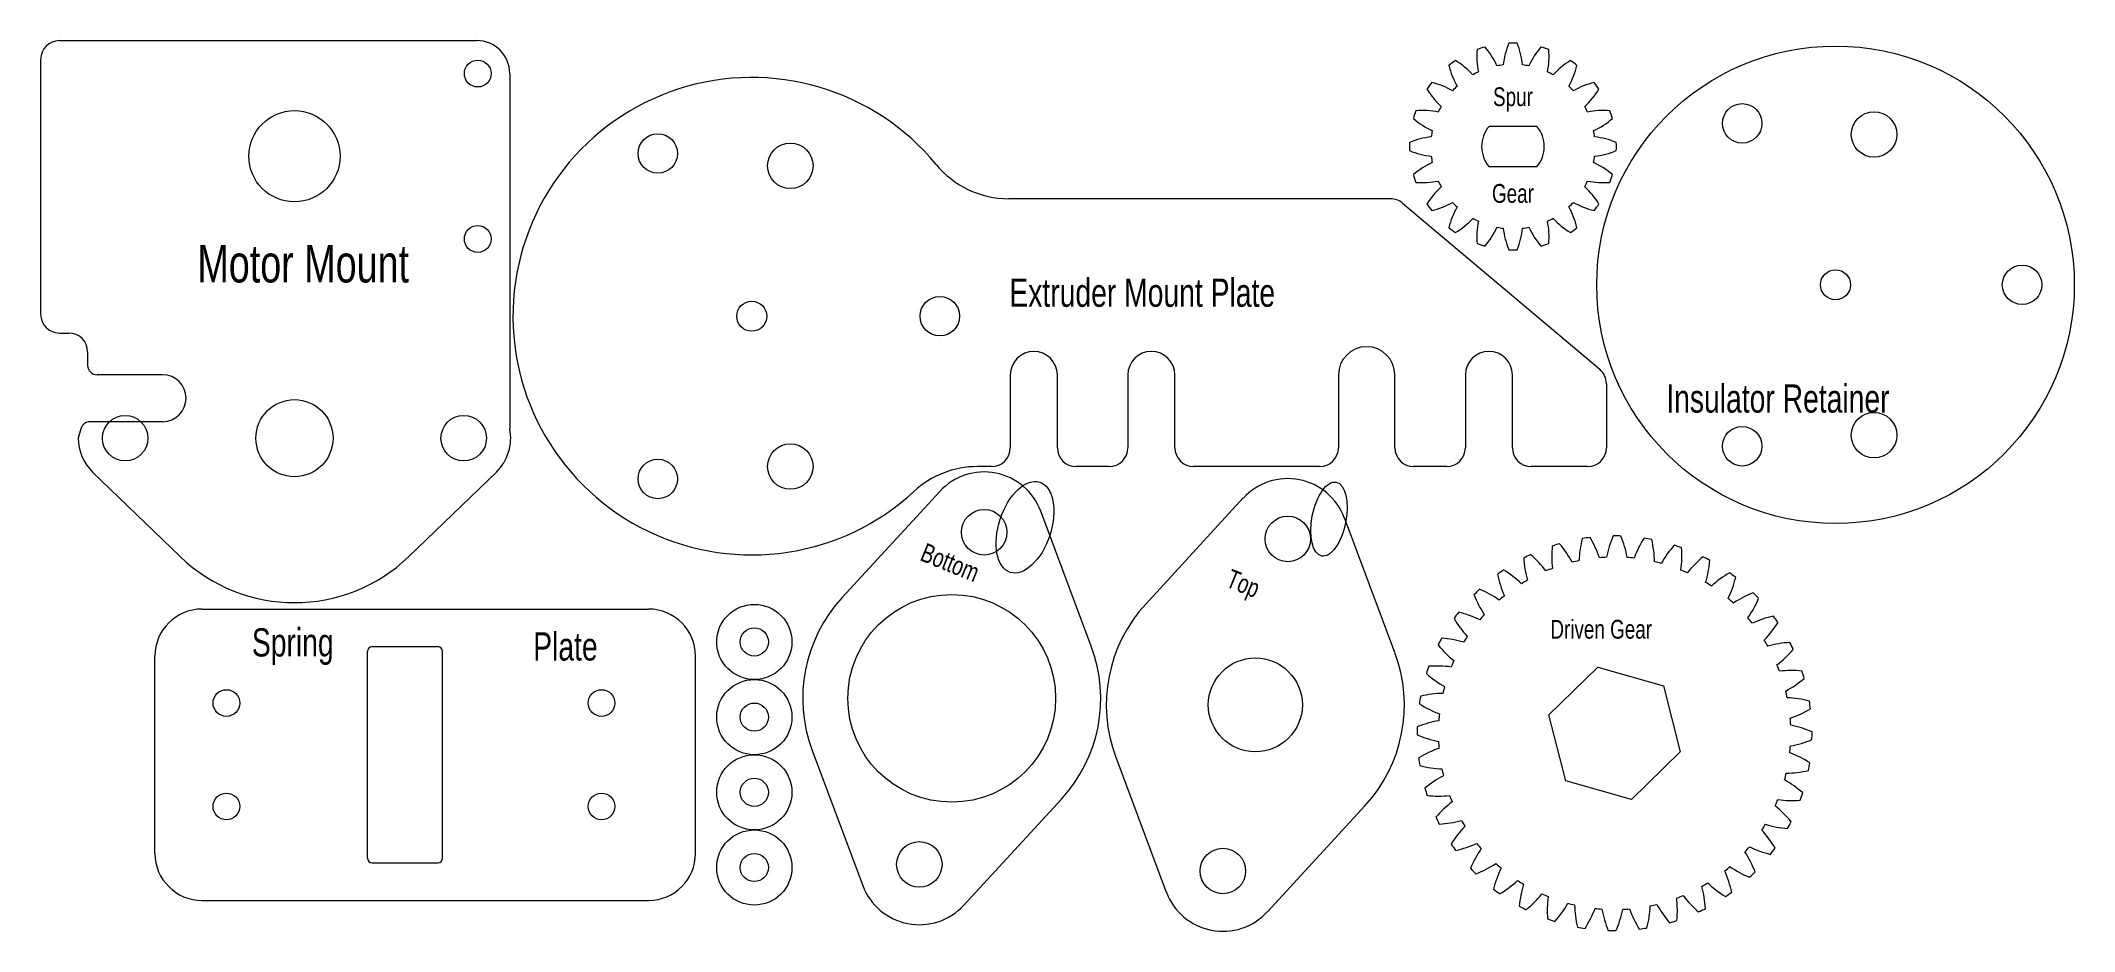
# Model space of a CAD drawing. Header units: millimetres. Extents: x -1 to 215, y 1 to 96.
import ezdxf

# ---------------------------------------------------------------- set-up
doc = ezdxf.new("R2010")
doc.units = ezdxf.units.MM
doc.layers.get('0').update_dxf_attribs({"linetype": 'CONTINUOUS', "lineweight": 0, "true_color": 0xffffff})
for name, color, linetype, lineweight, true_color in [('Bottom Plate', 7, 'CONTINUOUS', 0, 0xffffff), ('Bottom Text', 4, 'CONTINUOUS', 0, 0x00ffff), ('Extruder Mount Plate', 7, 'CONTINUOUS', 0, 0x000000), ('Extruder Mount Plate Text', 4, 'CONTINUOUS', 0, 0x00ffff), ('Insulator Retainer', 7, 'CONTINUOUS', 0, 0x000000), ('Insulator Retainer Text', 4, 'CONTINUOUS', 0, 0x00ffff), ('Notes', 7, 'CONTINUOUS', 0, 0xffffff), ('Spring Plate', 7, 'CONTINUOUS', 0, 0xffffff), ('Spring Plate Text', 4, 'CONTINUOUS', 0, 0x00ffff), ('Text', 4, 'CONTINUOUS', 0, 0x00ffff), ('Top Plate', 7, 'CONTINUOUS', 0, 0xffffff), ('Top Text', 4, 'CONTINUOUS', 0, 0x00ffff)]:
    doc.layers.add(name, color=color, linetype=linetype, lineweight=lineweight, true_color=true_color)
doc.styles.get("Standard").update_dxf_attribs({"font": 'txt', "width": 0.75})

msp = doc.modelspace()

# ---------------------------------------------------------------- linework, layer by layer
for p, q in [((1.09, 95.98), (45.49, 95.98)), ((48.99, 92.48), (48.99, 54.67)), ((158.23, 86.86), (153.15, 86.86)), ((158.23, 82.57), (153.15, 82.57)), ((1.09, 64.87), (2.09, 64.87)), ((4.09, 62.87), (4.09, 61.43)), ((12.06, 60.43), (5.09, 60.43)), ((3.37, 54.69), (3.09, 53.68)), ((12.09, 55.43), (4.33, 55.43)), ((4.62, 50.08), (13.94, 41.09)), ((47.57, 50.08), (38.25, 41.09)), ((159.52, 24.24), (164.71, 29.31)), ((164.71, 29.31), (171.69, 27.34)), ((171.69, 27.34), (173.48, 20.31)), ((161.31, 17.22), (159.52, 24.24)), ((173.48, 20.31), (168.29, 15.25)), ((168.29, 15.25), (161.31, 17.22))]:
    msp.add_line(p, q)
for centre, radius in [((45.59, 92.48), 1.43), ((26.09, 83.68), 4.85), ((45.59, 74.88), 1.43), ((26.09, 53.68), 4.1), ((8.09, 53.68), 2.42), ((44.09, 53.68), 2.42), ((75, 32), 4), ((75, 32), 1.5), ((75, 24), 4), ((75, 24), 1.5), ((75, 16), 4), ((75, 16), 1.5), ((75, 8), 4), ((75, 8), 1.5)]:
    msp.add_circle(centre, radius)
for centre, radius, start, end in [((1.09, 93.98), 2, 90, 180), ((45.49, 92.48), 3.5, 360, 90), ((155.69, 84.71), 11, 105.75, 110.25), ((146.43, 89.89), 8.29, 24.2806, 40.7759), ((162.9, 92.49), 8.29, 157.2241, 173.7194), ((155.69, 84.71), 11, 87.75, 92.25), ((148.48, 92.49), 8.29, 6.2806, 22.7759), ((164.95, 89.89), 8.29, 139.2241, 155.7194), ((155.69, 84.71), 11, 69.75, 74.25), ((155.69, 84.71), 11, 123.75, 128.25), ((156.95, 95.25), 8.29, 193.2241, 209.7194), ((145.28, 86.77), 8.29, 42.2806, 58.7759), ((160.14, 94.34), 8.29, 175.2241, 191.7194), ((155.69, 84.71), 8.75, 96.75, 101.25), ((155.69, 84.71), 8.75, 78.75, 83.25), ((151.24, 94.34), 8.29, 348.2806, 4.7759), ((166.1, 86.77), 8.29, 121.2241, 137.7194), ((154.43, 95.25), 8.29, 330.2806, 346.7759), ((155.69, 84.71), 11, 51.75, 56.25), ((155.69, 84.71), 11, 141.75, 146.25), ((145.16, 83.45), 8.29, 60.2806, 76.7759), ((155.69, 84.71), 8.75, 132.75, 137.25), ((155.69, 84.71), 8.75, 114.75, 119.25), ((155.69, 84.71), 8.75, 60.75, 65.25), ((155.69, 84.71), 8.75, 42.75, 47.25), ((166.23, 83.45), 8.29, 103.2241, 119.7194), ((155.69, 84.71), 11, 33.75, 38.25), ((153.63, 95.12), 8.29, 211.2241, 227.7194), ((155.69, 84.71), 8.75, 150.75, 155.25), ((157.75, 95.12), 8.29, 312.2806, 328.7759), ((155.69, 84.71), 8.75, 24.75, 29.25), ((155.69, 84.71), 11, 159.75, 164.25), ((150.52, 93.97), 8.29, 229.2241, 245.7194), ((146.06, 80.26), 8.29, 78.2806, 94.7759), ((155.69, 84.71), 3.33, 139.8259, 220.1741), ((155.69, 84.71), 3.33, 319.8259, 40.1741), ((165.32, 80.26), 8.29, 85.2241, 101.7194), ((160.86, 93.97), 8.29, 294.2806, 310.7759), ((155.69, 84.71), 11, 15.75, 20.25), ((155.69, 84.71), 11, 177.75, 182.25), ((147.91, 77.5), 8.29, 96.2806, 112.7759), ((155.69, 84.71), 8.75, 168.75, 173.25), ((155.69, 84.71), 8.75, 6.75, 11.25), ((163.47, 77.5), 8.29, 67.2241, 83.7194), ((155.69, 84.71), 11, 357.75, 2.25), ((147.91, 91.92), 8.29, 247.2241, 263.7194), ((150.52, 75.45), 8.29, 114.2806, 130.7759), ((155.69, 84.71), 8.75, 186.75, 191.25), ((155.69, 84.71), 8.75, 348.75, 353.25), ((160.86, 75.45), 8.29, 49.2241, 65.7194), ((163.47, 91.92), 8.29, 276.2806, 292.7759), ((155.69, 84.71), 11, 195.75, 200.25), ((146.06, 89.16), 8.29, 265.2241, 281.7194), ((153.63, 74.3), 8.29, 132.2806, 148.7759), ((155.69, 84.71), 8.75, 204.75, 209.25), ((155.69, 84.71), 8.75, 330.75, 335.25), ((157.75, 74.3), 8.29, 31.2241, 47.7194), ((165.32, 89.16), 8.29, 258.2806, 274.7759), ((155.69, 84.71), 11, 339.75, 344.25), ((155.69, 84.71), 11, 213.75, 218.25), ((145.16, 85.97), 8.29, 283.2241, 299.7194), ((156.95, 74.18), 8.29, 150.2806, 166.7759), ((155.69, 84.71), 8.75, 222.75, 227.25), ((155.69, 84.71), 8.75, 312.75, 317.25), ((154.43, 74.18), 8.29, 13.2241, 29.7194), ((166.23, 85.97), 8.29, 240.2806, 256.7759), ((155.69, 84.71), 11, 321.75, 326.25), ((155.69, 84.71), 11, 231.75, 236.25), ((145.28, 82.65), 8.29, 301.2241, 317.7194), ((155.69, 84.71), 8.75, 240.75, 245.25), ((160.14, 75.08), 8.29, 168.2806, 184.7759), ((146.43, 79.54), 8.29, 319.2241, 335.7194), ((155.69, 84.71), 8.75, 258.75, 263.25), ((162.9, 76.93), 8.29, 186.2806, 202.7759), ((148.48, 76.93), 8.29, 337.2241, 353.7194), ((155.69, 84.71), 8.75, 276.75, 281.25), ((164.95, 79.54), 8.29, 204.2806, 220.7759), ((155.69, 84.71), 8.75, 294.75, 299.25), ((151.24, 75.08), 8.29, 355.2241, 11.7194), ((166.1, 82.65), 8.29, 222.2806, 238.7759), ((155.69, 84.71), 11, 303.75, 308.25), ((155.69, 84.71), 11, 249.75, 254.25), ((155.69, 84.71), 11, 267.75, 272.25), ((155.69, 84.71), 11, 285.75, 290.25), ((1.09, 66.87), 2, 180, 270), ((2.09, 62.87), 2, 360, 90), ((5.09, 61.43), 1, 180, 269.9988), ((12.06, 57.93), 2.5, 270.5499, 90), ((4.33, 54.43), 1, 89.9994, 165), ((44.09, 53.68), 5, 313.983, 11.4783), ((8.09, 53.68), 5, 180, 226.017), ((176.57, 38.79), 11.16, 156.2687, 168.5157), ((166.5, 22.28), 21, 88.1503, 90.4003), ((156.85, 39.04), 11.16, 10.0349, 22.282), ((166.5, 22.28), 21, 115.1503, 117.4003), ((150.29, 32.83), 11.16, 37.0349, 49.282), ((170.98, 41.09), 11.16, 174.2687, 186.5157), ((166.5, 22.28), 21, 106.1503, 108.4003), ((152.14, 35.23), 11.16, 28.0349, 40.282), ((173.86, 40.16), 11.16, 165.2687, 177.5157), ((166.5, 22.28), 21, 97.1503, 99.4003), ((154.35, 37.32), 11.16, 19.0349, 31.282), ((179.03, 37.01), 11.16, 147.2687, 159.5157), ((166.5, 22.28), 21, 79.1503, 81.4003), ((159.59, 40.34), 11.16, 1.0349, 13.282), ((181.18, 34.87), 11.16, 138.2687, 150.5157), ((166.5, 22.28), 21, 70.1503, 72.4003), ((162.5, 41.2), 11.16, 352.0349, 4.282), ((26.09, 53.68), 17.5, 226.017, 313.983), ((166.5, 22.28), 21, 124.1503, 126.4003), ((164.94, 41.55), 11.16, 192.2687, 204.5157), ((148.84, 30.16), 11.16, 46.0349, 58.282), ((167.98, 41.56), 11.16, 183.2687, 195.5157), ((166.5, 22.28), 18.75, 110.6503, 112.9003), ((166.5, 22.28), 18.75, 101.6503, 103.9003), ((166.5, 22.28), 18.75, 92.6503, 94.9003), ((166.5, 22.28), 18.75, 83.6503, 85.9003), ((166.5, 22.28), 18.75, 74.6503, 76.9003), ((166.5, 22.28), 18.75, 65.6503, 67.9003), ((182.97, 32.42), 11.16, 129.2687, 141.5157), ((166.5, 22.28), 21, 61.1503, 63.4003), ((165.51, 41.59), 11.16, 343.0349, 355.282), ((184.35, 29.72), 11.16, 120.2687, 132.5157), ((166.5, 22.28), 21, 52.1503, 54.4003), ((166.5, 22.28), 21, 133.1503, 135.4003), ((161.95, 41.07), 11.16, 201.2687, 213.5157), ((147.83, 27.31), 11.16, 55.0349, 67.282), ((166.5, 22.28), 18.75, 128.6503, 130.9003), ((166.5, 22.28), 18.75, 119.6503, 121.9003), ((166.5, 22.28), 18.75, 56.6503, 58.9003), ((168.54, 41.51), 11.16, 334.0349, 346.282), ((185.29, 26.83), 11.16, 111.2687, 123.5157), ((166.5, 22.28), 21, 43.1503, 45.4003), ((166.5, 22.28), 21, 142.1503, 144.4003), ((147.27, 24.32), 11.16, 64.0349, 76.282), ((166.5, 22.28), 18.75, 137.6503, 139.9003), ((166.5, 22.28), 18.75, 47.6503, 49.9003), ((171.53, 40.95), 11.16, 325.0349, 337.282), ((185.77, 23.84), 11.16, 102.2687, 114.5157), ((166.5, 22.28), 21, 34.1503, 36.4003), ((159.06, 40.13), 11.16, 210.2687, 222.5157), ((166.5, 22.28), 18.75, 146.6503, 148.9003), ((166.5, 22.28), 18.75, 38.6503, 40.9003), ((174.39, 39.94), 11.16, 316.0349, 328.282), ((166.5, 22.28), 21, 151.1503, 153.4003), ((156.36, 38.75), 11.16, 219.2687, 231.5157), ((147.19, 21.29), 11.16, 73.0349, 85.282), ((166.5, 22.28), 18.75, 29.6503, 31.9003), ((185.78, 20.8), 11.16, 93.2687, 105.5157), ((177.05, 38.48), 11.16, 307.0349, 319.282), ((166.5, 22.28), 21, 25.1503, 27.4003), ((166.5, 22.28), 21, 160.1503, 162.4003), ((153.91, 36.96), 11.16, 228.2687, 240.5157), ((147.58, 18.28), 11.16, 82.0349, 94.282), ((166.5, 22.28), 18.75, 155.6503, 157.9003), ((166.5, 22.28), 18.75, 20.6503, 22.9003), ((185.31, 17.8), 11.16, 84.2687, 96.5157), ((179.46, 36.63), 11.16, 298.0349, 310.282), ((166.5, 22.28), 21, 16.1503, 18.4003), ((166.5, 22.28), 21, 169.1503, 171.4003), ((148.44, 15.37), 11.16, 91.0349, 103.282), ((166.5, 22.28), 18.75, 164.6503, 166.9003), ((166.5, 22.28), 18.75, 11.6503, 13.9003), ((184.38, 14.92), 11.16, 75.2687, 87.5157), ((151.77, 34.81), 11.16, 237.2687, 249.5157), ((166.5, 22.28), 18.75, 173.6503, 175.9003), ((181.54, 34.43), 11.16, 289.0349, 301.282), ((166.5, 22.28), 18.75, 2.6503, 4.9003), ((166.5, 22.28), 21, 7.1503, 9.4003), ((166.5, 22.28), 21, 178.1503, 180.4003), ((149.99, 32.35), 11.16, 246.2687, 258.5157), ((149.74, 12.63), 11.16, 100.0349, 112.282), ((183.01, 12.21), 11.16, 66.2687, 78.5157), ((166.5, 22.28), 21, 358.1503, 0.4003), ((151.46, 10.13), 11.16, 109.0349, 121.282), ((166.5, 22.28), 21, 187.1503, 189.4003), ((166.5, 22.28), 18.75, 182.6503, 184.9003), ((166.5, 22.28), 18.75, 353.6503, 355.9003), ((181.23, 9.75), 11.16, 57.2687, 69.5157), ((183.26, 31.93), 11.16, 280.0349, 292.282), ((148.62, 29.64), 11.16, 255.2687, 267.5157), ((153.54, 7.92), 11.16, 118.0349, 130.282), ((166.5, 22.28), 18.75, 191.6503, 193.9003), ((166.5, 22.28), 18.75, 344.6503, 346.9003), ((179.09, 7.6), 11.16, 48.2687, 60.5157), ((184.56, 29.19), 11.16, 271.0349, 283.282), ((166.5, 22.28), 21, 349.1503, 351.4003), ((166.5, 22.28), 21, 196.1503, 198.4003), ((147.69, 26.76), 11.16, 264.2687, 276.5157), ((166.5, 22.28), 18.75, 200.6503, 202.9003), ((166.5, 22.28), 18.75, 335.6503, 337.9003), ((185.42, 26.28), 11.16, 262.0349, 274.282), ((166.5, 22.28), 21, 340.1503, 342.4003), ((155.95, 6.07), 11.16, 127.0349, 139.282), ((166.5, 22.28), 21, 205.1503, 207.4003), ((147.22, 23.76), 11.16, 273.2687, 285.5157), ((166.5, 22.28), 18.75, 209.6503, 211.9003), ((176.64, 5.81), 11.16, 39.2687, 51.5157), ((158.61, 4.62), 11.16, 136.0349, 148.282), ((166.5, 22.28), 18.75, 326.6503, 328.9003), ((173.94, 4.43), 11.16, 30.2687, 42.5157), ((185.81, 23.27), 11.16, 253.0349, 265.282), ((166.5, 22.28), 21, 331.1503, 333.4003), ((166.5, 22.28), 21, 214.1503, 216.4003), ((147.23, 20.72), 11.16, 282.2687, 294.5157), ((161.47, 3.61), 11.16, 145.0349, 157.282), ((166.5, 22.28), 18.75, 218.6503, 220.9003), ((166.5, 22.28), 18.75, 317.6503, 319.9003), ((171.05, 3.49), 11.16, 21.2687, 33.5157), ((185.73, 20.24), 11.16, 244.0349, 256.282), ((166.5, 22.28), 21, 322.1503, 324.4003), ((166.5, 22.28), 21, 223.1503, 225.4003), ((147.71, 17.73), 11.16, 291.2687, 303.5157), ((164.46, 3.05), 11.16, 154.0349, 166.282), ((166.5, 22.28), 18.75, 227.6503, 229.9003), ((148.65, 14.84), 11.16, 300.2687, 312.5157), ((166.5, 22.28), 18.75, 236.6503, 238.9003), ((166.5, 22.28), 18.75, 308.6503, 310.9003), ((168.06, 3), 11.16, 12.2687, 24.5157), ((185.17, 17.25), 11.16, 235.0349, 247.282), ((166.5, 22.28), 21, 313.1503, 315.4003), ((166.5, 22.28), 21, 232.1503, 234.4003), ((167.49, 2.97), 11.16, 163.0349, 175.282), ((150.03, 12.14), 11.16, 309.2687, 321.5157), ((166.5, 22.28), 18.75, 245.6503, 247.9003), ((170.5, 3.36), 11.16, 172.0349, 184.282), ((166.5, 22.28), 18.75, 290.6503, 292.9003), ((162.02, 3.47), 11.16, 354.2687, 6.5157), ((182.71, 11.73), 11.16, 217.0349, 229.282), ((166.5, 22.28), 18.75, 299.6503, 301.9003), ((165.02, 3), 11.16, 3.2687, 15.5157), ((184.16, 14.39), 11.16, 226.0349, 238.282), ((166.5, 22.28), 21, 304.1503, 306.4003), ((166.5, 22.28), 21, 241.1503, 243.4003), ((166.5, 22.28), 21, 250.1503, 252.4003), ((151.82, 9.69), 11.16, 318.2687, 330.5157), ((166.5, 22.28), 18.75, 254.6503, 256.9003), ((173.41, 4.22), 11.16, 181.0349, 193.282), ((153.97, 7.55), 11.16, 327.2687, 339.5157), ((166.5, 22.28), 18.75, 263.6503, 265.9003), ((176.15, 5.52), 11.16, 190.0349, 202.282), ((156.43, 5.77), 11.16, 336.2687, 348.5157), ((166.5, 22.28), 18.75, 272.6503, 274.9003), ((178.65, 7.24), 11.16, 199.0349, 211.282), ((159.14, 4.4), 11.16, 345.2687, 357.5157), ((166.5, 22.28), 18.75, 281.6503, 283.9003), ((180.86, 9.32), 11.16, 208.0349, 220.282), ((166.5, 22.28), 21, 286.1503, 288.4003), ((166.5, 22.28), 21, 295.1503, 297.4003), ((166.5, 22.28), 21, 259.1503, 261.4003), ((166.5, 22.28), 21, 268.1503, 270.4003), ((166.5, 22.28), 21, 277.1503, 279.4003)]:
    msp.add_arc(centre, radius, start, end)
at = {"layer": 'Bottom Plate'}
for p, q in [((94.72, 48.02), (84.34, 36.73)), ((110.84, 31.56), (105.47, 45.92)), ((81.16, 20.44), (86.53, 6.08)), ((97.28, 3.98), (107.66, 15.27))]:
    msp.add_line(p, q, dxfattribs=at)
for centre, radius in [((99.45, 43.67), 2.42), ((96, 26), 11.05), ((92.55, 8.33), 2.42)]:
    msp.add_circle(centre, radius, dxfattribs=at)
for centre, radius, start, end in [((99.45, 43.67), 6.42, 20.5255, 137.376), ((96, 26), 15.85, 137.376, 200.5255), ((96, 26), 15.85, 317.376, 20.5255), ((92.55, 8.33), 6.42, 200.5255, 317.376)]:
    msp.add_arc(centre, radius, start, end, dxfattribs=at)
msp.add_ellipse((103.79, 44.2), major_axis=(1.58, 4.8), ratio=0.548207, dxfattribs=at)
at = {"layer": 'Extruder Mount Plate'}
for p, q in [((142.67, 79.16), (102.06, 79.16)), ((143.96, 78.69), (164.92, 61.01)), ((102.23, 60.41), (102.23, 52.66)), ((107.23, 52.66), (107.23, 60.41)), ((114.73, 60.41), (114.73, 52.66)), ((119.73, 52.66), (119.73, 60.41)), ((137.13, 60.41), (137.13, 52.66)), ((143.13, 52.66), (143.13, 60.41)), ((150.63, 60.41), (150.63, 52.66)), ((155.63, 52.66), (155.63, 60.41)), ((165.63, 59.48), (165.63, 52.66)), ((100.23, 50.66), (98.75, 50.66)), ((112.73, 50.66), (109.23, 50.66)), ((135.13, 50.66), (121.73, 50.66)), ((148.63, 50.66), (145.13, 50.66)), ((163.63, 50.66), (157.63, 50.66))]:
    msp.add_line(p, q, dxfattribs=at)
for centre, radius in [((64.73, 83.98), 2.1), ((78.83, 82.66), 2.42), ((74.73, 66.66), 1.6), ((94.73, 66.66), 2.1), ((78.83, 50.66), 2.42), ((64.73, 49.34), 2.1)]:
    msp.add_circle(centre, radius, dxfattribs=at)
for centre, radius, start, end in [((74.73, 66.66), 25.4, 39.464, 312.7381), ((102.06, 89.16), 10, 219.464, 270), ((142.67, 77.16), 2, 49.8535, 90), ((104.73, 60.41), 2.5, 0, 180), ((117.23, 60.41), 2.5, 0, 180), ((140.13, 60.41), 3, 0, 180), ((153.13, 60.41), 2.5, 0, 180), ((163.63, 59.48), 2, 360, 49.8535), ((100.23, 52.66), 2, 270, 0), ((109.23, 52.66), 2, 180, 270), ((112.73, 52.66), 2, 270, 0), ((121.73, 52.66), 2, 180, 270), ((135.13, 52.66), 2, 270, 0), ((145.13, 52.66), 2, 180, 270), ((148.63, 52.66), 2, 270, 0), ((157.63, 52.66), 2, 180, 270), ((163.63, 52.66), 2, 270, 0), ((98.75, 40.66), 10, 90, 132.7381)]:
    msp.add_arc(centre, radius, start, end, dxfattribs=at)
at = {"layer": 'Insulator Retainer'}
for centre, radius in [((190, 70), 25.4), ((180.08, 87.18), 2.1), ((194.1, 86), 2.42), ((190, 70), 1.6), ((209.84, 70), 2.1), ((194.1, 54), 2.42), ((180.08, 52.82), 2.1)]:
    msp.add_circle(centre, radius, dxfattribs=at)
at = {"layer": 'Notes'}
msp.add_line((-0.91, 93.98), (-0.91, 66.87), dxfattribs=at)
at = {"layer": 'Spring Plate'}
for p, q in [((16.25, 35.5), (63.75, 35.5)), ((11.25, 9.5), (11.25, 30.5)), ((33.85, 9), (33.85, 31)), ((34.35, 31.5), (41.35, 31.5)), ((41.85, 9), (41.85, 31)), ((68.75, 9.5), (68.75, 30.5)), ((34.35, 8.5), (41.35, 8.5)), ((16.25, 4.5), (63.75, 4.5))]:
    msp.add_line(p, q, dxfattribs=at)
for centre in [(18.85, 25.5), (58.75, 25.5), (18.85, 14.5), (58.75, 14.5)]:
    msp.add_circle(centre, 1.42, dxfattribs=at)
for centre, radius, start, end in [((16.25, 30.5), 5, 90, 180), ((63.75, 30.5), 5, 0, 90), ((34.35, 31), 0.5, 90, 180), ((41.35, 31), 0.5, 0, 90), ((16.25, 9.5), 5, 180, 270), ((34.35, 9), 0.5, 180, 270), ((41.35, 9), 0.5, 270, 0), ((63.75, 9.5), 5, 270, 0)]:
    msp.add_arc(centre, radius, start, end, dxfattribs=at)
at = {"layer": 'Top Plate'}
for p, q in [((127.01, 47.32), (116.63, 36.03)), ((143.13, 30.86), (137.76, 45.22)), ((113.45, 19.74), (118.82, 5.38)), ((129.57, 3.28), (139.95, 14.57))]:
    msp.add_line(p, q, dxfattribs=at)
for centre, radius in [((131.74, 42.96), 2.42), ((128.29, 25.3), 5), ((124.84, 7.63), 2.42)]:
    msp.add_circle(centre, radius, dxfattribs=at)
for centre, radius, start, end in [((131.74, 42.96), 6.42, 20.5255, 137.376), ((128.29, 25.3), 15.85, 137.376, 200.5255), ((128.29, 25.3), 15.85, 317.376, 20.5255), ((124.84, 7.63), 6.42, 200.5255, 317.376)]:
    msp.add_arc(centre, radius, start, end, dxfattribs=at)
msp.add_ellipse((136.12, 45.07), major_axis=(0.77, 3.93), ratio=0.45, dxfattribs=at)

# ---------------------------------------------------------------- texts
at = {"layer": 'Bottom Text', "insert": (99.15, 40.19), "char_height": 2, "width": 100, "attachment_point": 3, "rotation": 337.9015}
msp.add_mtext('Bottom', dxfattribs=at)
at = {"layer": 'Extruder Mount Plate Text', "insert": (102.13, 70.66), "char_height": 3, "width": 100, "attachment_point": 1}
msp.add_mtext('Extruder\\~Mount\\~Plate', dxfattribs=at)
at = {"layer": 'Insulator Retainer Text', "insert": (172, 59.4), "char_height": 3, "width": 100, "attachment_point": 1}
msp.add_mtext('Insulator\\~Retainer', dxfattribs=at)
at = {"layer": 'Spring Plate Text', "char_height": 3, "width": 100, "attachment_point": 5}
for s, insert in [('Spring', (25.91, 31.5)), ('Plate', (54.91, 31.5))]:
    msp.add_mtext(s, dxfattribs=dict(at, insert=insert))
at = {"layer": 'Text', "width": 100}
for s, insert, char_height, attachment_point in [('Spur', (155.69, 89.71), 2, 5), ('Gear', (155.69, 79.71), 2, 5), ('Motor\\~Mount', (38.28, 74.25), 4, 3), ('Driven\\~Gear', (159.67, 34.35), 2, 1)]:
    msp.add_mtext(s, dxfattribs=dict(at, insert=insert, char_height=char_height, attachment_point=attachment_point))
at = {"layer": 'Top Text', "insert": (128.99, 38.49), "char_height": 2, "width": 100, "attachment_point": 3, "rotation": 337.9015}
msp.add_mtext('Top', dxfattribs=at)

doc.saveas('drawing.dxf')
